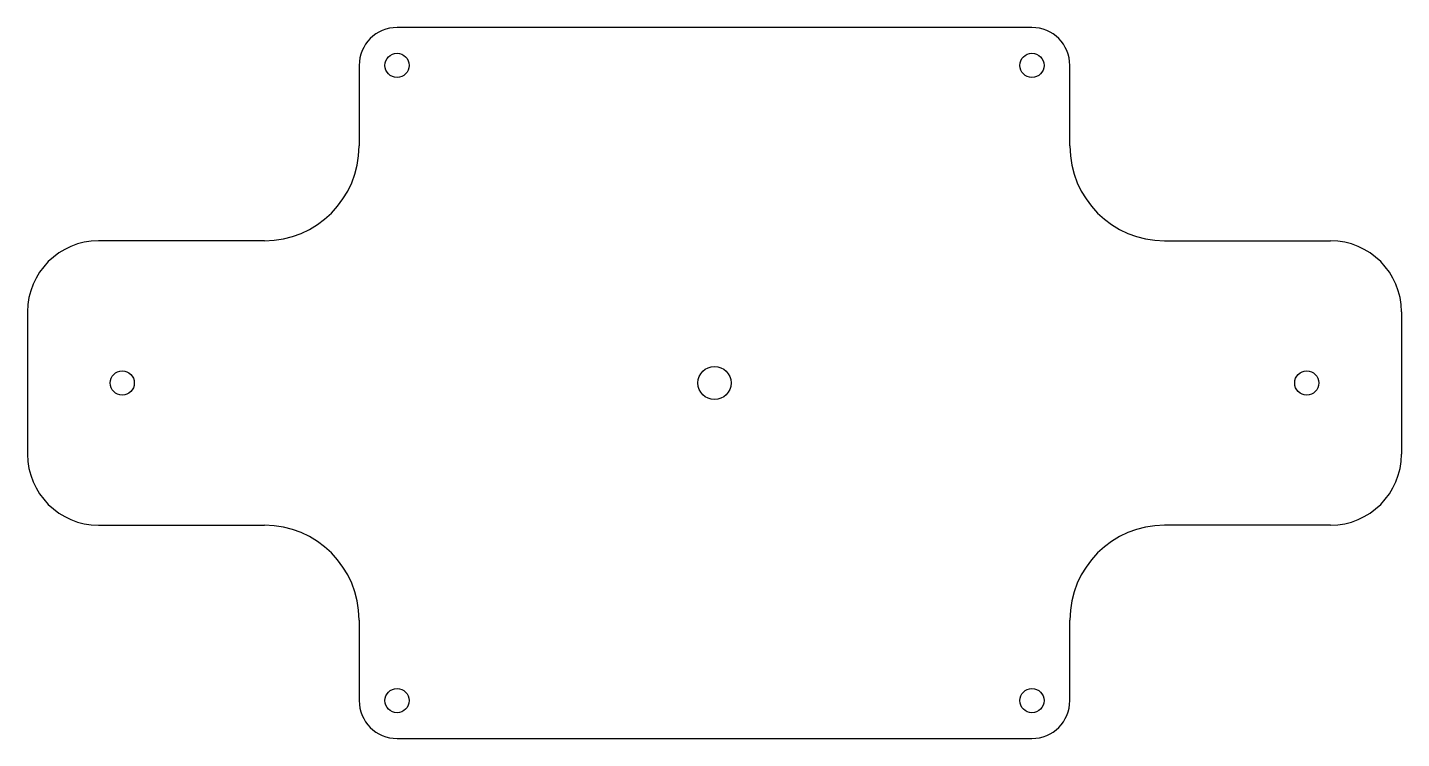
# Model space of a CAD drawing. Extents: x -145 to 145, y -75 to 75.
import ezdxf

# ---------------------------------------------------------------- set-up
doc = ezdxf.new("R2010")
doc.units = 0
doc.layers.get('0').update_dxf_attribs({"linetype": 'CONTINUOUS'})

msp = doc.modelspace()

# ---------------------------------------------------------------- linework, layer by layer
at = {"color": 7, "linetype": 'Continuous'}
for p, q in [((67, 75), (-67, 75)), ((-75, 67), (-75, 50)), ((75, 50), (75, 67)), ((-95, 30), (-130, 30)), ((95, 30), (130, 30)), ((-145, 15), (-145, -15)), ((145, 15), (145, -15)), ((-130, -30), (-95, -30)), ((130, -30), (95, -30)), ((-75, -50), (-75, -67)), ((75, -67), (75, -50)), ((-67, -75), (67, -75))]:
    msp.add_line(p, q, dxfattribs=at)
for centre, radius in [((-67, 67), 2.55), ((67, 67), 2.55), ((0, 0), 3.5), ((-125, 0), 2.55), ((125, 0), 2.55), ((-67, -67), 2.55), ((67, -67), 2.55)]:
    msp.add_circle(centre, radius, dxfattribs=at)
for centre, radius, start, end in [((-67, 67), 8, 90, 180), ((67, 67), 8, 0, 90), ((-95, 50), 20, 270, 0), ((95, 50), 20, 180, 270), ((-130, 15), 15, 90, 180), ((130, 15), 15, 0, 90), ((-130, -15), 15, 180, 270), ((130, -15), 15, 270, 0), ((-95, -50), 20, 0, 90), ((95, -50), 20, 90, 180), ((-67, -67), 8, 180, 270), ((67, -67), 8, 270, 0)]:
    msp.add_arc(centre, radius, start, end, dxfattribs=at)

doc.saveas('drawing.dxf')
